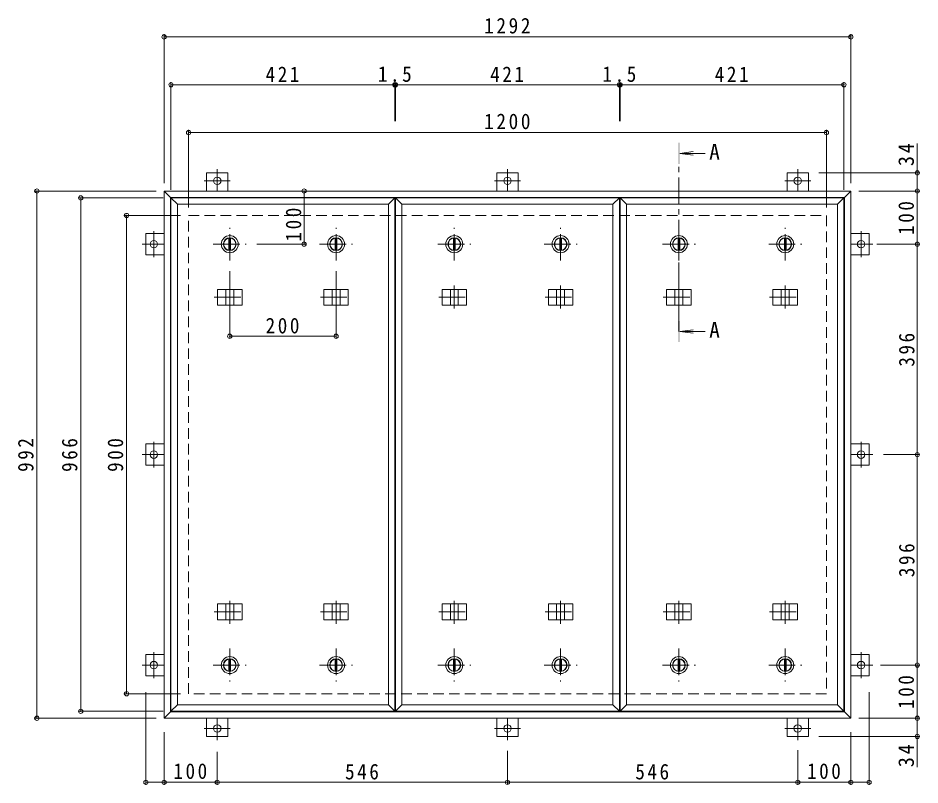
# Model space of a CAD drawing. Units: millimetres at full size, sheet at 1:10. Extents: x -1828 to 1949, y -1353 to 1376.
# Drawn here: x -1828 to -131, y -67 to 1376 of the extents above; entities that cross this region are included whole.
import ezdxf
from ezdxf.enums import TextEntityAlignment as Align

# ---------------------------------------------------------------- set-up
doc = ezdxf.new("R2010")
doc.units = ezdxf.units.MM
doc.header["$LTSCALE"] = 10
doc.header["$PDMODE"] = 32
doc.header["$PDSIZE"] = 8
doc.linetypes.add('CHAIN1', pattern=[8, 5, -1, 1, -1])
doc.linetypes.add('DASHED2', pattern=[3, 2, -1])
for name, color, linetype, lineweight in [('0-1_躯体', 2, 'DASHED2', 9), ('0-2_仕上', 3, 'Continuous', 9), ('0-3_建具', 4, 'Continuous', 9), ('0-5_寸法', 4, 'Continuous', 9), ('0-C', 2, 'Continuous', 9), ('0-E', 3, 'Continuous', 9), ('0-F', 7, 'Continuous', 9)]:
    doc.layers.add(name, color=color, linetype=linetype, lineweight=lineweight)
doc.styles.add('ＭＳ ゴシック', font='')
doc.styles.get('ＭＳ ゴシック').set_extended_font_data('MS Gothic')

msp = doc.modelspace()

# ---------------------------------------------------------------- linework, layer by layer
at = {"layer": '0-1_躯体'}
for p, q in [((-1507.34, 1004.31), (-307.34, 1004.31)), ((-1507.34, 104.31), (-1507.34, 1004.31)), ((-307.34, 1004.31), (-307.34, 104.31)), ((-307.34, 104.31), (-1507.34, 104.31))]:
    msp.add_line(p, q, dxfattribs=at)
at = {"layer": '0-2_仕上'}
for p, q in [((-1540.34, 1037.31), (-1119.34, 1037.31)), ((-1540.34, 71.31), (-1540.34, 1037.31)), ((-1131.34, 1025.31), (-1119.34, 1037.31)), ((-1119.34, 71.31), (-1119.34, 1037.31)), ((-1117.84, 1037.31), (-696.84, 1037.31)), ((-1117.84, 71.31), (-1117.84, 1037.31)), ((-708.84, 1025.31), (-696.84, 1037.31)), ((-696.84, 71.31), (-696.84, 1037.31)), ((-695.34, 1037.31), (-274.34, 1037.31)), ((-695.34, 71.31), (-695.34, 1037.31)), ((-286.34, 1025.31), (-274.34, 1037.31)), ((-274.34, 71.31), (-274.34, 1037.31)), ((-1528.34, 83.31), (-1528.34, 1025.31)), ((-1131.34, 83.31), (-1131.34, 1025.31)), ((-1105.84, 83.31), (-1105.84, 1025.31)), ((-708.84, 83.31), (-708.84, 1025.31)), ((-683.34, 83.31), (-683.34, 1025.31)), ((-286.34, 83.31), (-286.34, 1025.31)), ((-1540.34, 71.31), (-1528.34, 83.31)), ((-1119.34, 71.31), (-1540.34, 71.31)), ((-1131.34, 83.31), (-1528.34, 83.31)), ((-1119.34, 71.31), (-1131.34, 83.31)), ((-1117.84, 71.31), (-1105.84, 83.31)), ((-696.84, 71.31), (-1117.84, 71.31)), ((-708.84, 83.31), (-1105.84, 83.31)), ((-696.84, 71.31), (-708.84, 83.31)), ((-695.34, 71.31), (-683.34, 83.31)), ((-274.34, 71.31), (-695.34, 71.31)), ((-286.34, 83.31), (-683.34, 83.31)), ((-274.34, 71.31), (-286.34, 83.31))]:
    msp.add_line(p, q, dxfattribs=at)
for points in [[(-1540.34, 1037.31), (-1528.34, 1025.31), (-1131.34, 1025.31)], [(-1117.84, 1037.31), (-1105.84, 1025.31), (-708.84, 1025.31)], [(-695.34, 1037.31), (-683.34, 1025.31), (-286.34, 1025.31)]]:
    msp.add_lwpolyline(points, dxfattribs=at)
at = {"layer": '0-3_建具', "color": 2}
for p, q in [((-1553.34, 1050.31), (-1541.34, 1038.31)), ((-1553.34, 1050.31), (-261.34, 1050.31)), ((-1553.34, 58.31), (-1553.34, 1050.31)), ((-1541.34, 1038.31), (-273.34, 1038.31)), ((-1541.34, 70.31), (-1541.34, 1038.31)), ((-273.34, 1038.31), (-261.34, 1050.31)), ((-273.34, 70.31), (-273.34, 1038.31)), ((-261.34, 1050.31), (-261.34, 58.31)), ((-1541.34, 70.31), (-1553.34, 58.31)), ((-273.34, 70.31), (-1541.34, 70.31)), ((-273.34, 70.31), (-261.34, 58.31)), ((-261.34, 58.31), (-1553.34, 58.31))]:
    msp.add_line(p, q, dxfattribs=at)
at = {"layer": '0-3_建具', "linetype": 'CHAIN1'}
for p, q in [((-1429.84, 872.43), (-1429.84, 829.19)), ((-1229.84, 872.43), (-1229.84, 829.19)), ((-1007.34, 872.43), (-1007.34, 829.19)), ((-807.34, 872.43), (-807.34, 829.19)), ((-584.84, 872.43), (-584.84, 829.19)), ((-384.84, 872.43), (-384.84, 829.19)), ((-1459.25, 850.31), (-1400.43, 850.31)), ((-1259.25, 850.31), (-1200.43, 850.31)), ((-1036.75, 850.31), (-977.93, 850.31)), ((-836.75, 850.31), (-777.93, 850.31)), ((-614.25, 850.31), (-555.43, 850.31)), ((-414.25, 850.31), (-355.43, 850.31)), ((-1429.84, 236.19), (-1429.84, 279.43)), ((-1229.84, 236.19), (-1229.84, 279.43)), ((-1007.34, 236.19), (-1007.34, 279.43)), ((-807.34, 236.19), (-807.34, 279.43)), ((-584.84, 236.19), (-584.84, 279.43)), ((-384.84, 236.19), (-384.84, 279.43)), ((-1459.25, 258.31), (-1400.43, 258.31)), ((-1259.25, 258.31), (-1200.43, 258.31)), ((-1036.75, 258.31), (-977.93, 258.31)), ((-836.75, 258.31), (-777.93, 258.31)), ((-614.25, 258.31), (-555.43, 258.31)), ((-414.25, 258.31), (-355.43, 258.31))]:
    msp.add_line(p, q, dxfattribs=at)
at = {"layer": '0-3_建具'}
for p, q in [((-1452.93, 865.31), (-1452.93, 835.31)), ((-1452.93, 865.31), (-1406.75, 865.31)), ((-1437.34, 865.31), (-1437.34, 835.31)), ((-1422.34, 865.31), (-1422.34, 835.31)), ((-1406.75, 865.31), (-1406.75, 835.31)), ((-1252.93, 865.31), (-1252.93, 835.31)), ((-1252.93, 865.31), (-1206.75, 865.31)), ((-1237.34, 865.31), (-1237.34, 835.31)), ((-1222.34, 865.31), (-1222.34, 835.31)), ((-1206.75, 865.31), (-1206.75, 835.31)), ((-1030.43, 865.31), (-1030.43, 835.31)), ((-1030.43, 865.31), (-984.25, 865.31)), ((-1014.84, 865.31), (-1014.84, 835.31)), ((-999.84, 865.31), (-999.84, 835.31)), ((-984.25, 865.31), (-984.25, 835.31)), ((-830.43, 865.31), (-830.43, 835.31)), ((-830.43, 865.31), (-784.25, 865.31)), ((-814.84, 865.31), (-814.84, 835.31)), ((-799.84, 865.31), (-799.84, 835.31)), ((-784.25, 865.31), (-784.25, 835.31)), ((-607.93, 865.31), (-607.93, 835.31)), ((-607.93, 865.31), (-561.75, 865.31)), ((-592.34, 865.31), (-592.34, 835.31)), ((-577.34, 865.31), (-577.34, 835.31)), ((-561.75, 865.31), (-561.75, 835.31)), ((-407.93, 865.31), (-407.93, 835.31)), ((-407.93, 865.31), (-361.75, 865.31)), ((-392.34, 865.31), (-392.34, 835.31)), ((-377.34, 865.31), (-377.34, 835.31)), ((-361.75, 865.31), (-361.75, 835.31)), ((-1452.93, 835.31), (-1406.75, 835.31)), ((-1252.93, 835.31), (-1206.75, 835.31)), ((-1030.43, 835.31), (-984.25, 835.31)), ((-830.43, 835.31), (-784.25, 835.31)), ((-607.93, 835.31), (-561.75, 835.31)), ((-407.93, 835.31), (-361.75, 835.31)), ((-1452.93, 243.31), (-1452.93, 273.31)), ((-1452.93, 273.31), (-1406.75, 273.31)), ((-1437.34, 243.31), (-1437.34, 273.31)), ((-1422.34, 243.31), (-1422.34, 273.31)), ((-1406.75, 243.31), (-1406.75, 273.31)), ((-1252.93, 243.31), (-1252.93, 273.31)), ((-1252.93, 273.31), (-1206.75, 273.31)), ((-1237.34, 243.31), (-1237.34, 273.31)), ((-1222.34, 243.31), (-1222.34, 273.31)), ((-1206.75, 243.31), (-1206.75, 273.31)), ((-1030.43, 243.31), (-1030.43, 273.31)), ((-1030.43, 273.31), (-984.25, 273.31)), ((-1014.84, 243.31), (-1014.84, 273.31)), ((-999.84, 243.31), (-999.84, 273.31)), ((-984.25, 243.31), (-984.25, 273.31)), ((-830.43, 243.31), (-830.43, 273.31)), ((-830.43, 273.31), (-784.25, 273.31)), ((-814.84, 243.31), (-814.84, 273.31)), ((-799.84, 243.31), (-799.84, 273.31)), ((-784.25, 243.31), (-784.25, 273.31)), ((-607.93, 243.31), (-607.93, 273.31)), ((-607.93, 273.31), (-561.75, 273.31)), ((-592.34, 243.31), (-592.34, 273.31)), ((-577.34, 243.31), (-577.34, 273.31)), ((-561.75, 243.31), (-561.75, 273.31)), ((-407.93, 243.31), (-407.93, 273.31)), ((-407.93, 273.31), (-361.75, 273.31)), ((-392.34, 243.31), (-392.34, 273.31)), ((-377.34, 243.31), (-377.34, 273.31)), ((-361.75, 243.31), (-361.75, 273.31)), ((-1452.93, 243.31), (-1406.75, 243.31)), ((-1252.93, 243.31), (-1206.75, 243.31)), ((-1030.43, 243.31), (-984.25, 243.31)), ((-830.43, 243.31), (-784.25, 243.31)), ((-607.93, 243.31), (-561.75, 243.31)), ((-407.93, 243.31), (-361.75, 243.31))]:
    msp.add_line(p, q, dxfattribs=at)
at = {"layer": '0-5_寸法'}
for p, q in [((-582.84, 1121.13), (-558.05, 1124.39)), ((-582.84, 1121.13), (-558.05, 1117.86)), ((-582.84, 1121.13), (-535.37, 1121.13)), ((-582.84, 786), (-558.05, 789.27)), ((-582.84, 786), (-558.05, 782.74)), ((-582.84, 786), (-535.37, 786))]:
    msp.add_line(p, q, dxfattribs=at)
at = {"layer": '0-5_寸法', "linetype": 'CHAIN1'}
msp.add_line((-584.84, 786), (-584.84, 1101.13), dxfattribs=at)
at = {"layer": '0-5_寸法'}
for points in [[(-582.84, 1141.13), (-586.84, 1141.13), (-582.84, 1101.13), (-586.84, 1101.13)], [(-582.84, 766), (-586.84, 766), (-582.84, 806), (-586.84, 806)]]:
    msp.add_solid(points, dxfattribs=at)
at = {"layer": '0-C', "linetype": 'CHAIN1'}
for p, q in [((-1429.84, 919.31), (-1429.84, 981.31)), ((-1229.84, 919.31), (-1229.84, 981.31)), ((-1007.34, 919.31), (-1007.34, 981.31)), ((-807.34, 919.31), (-807.34, 981.31)), ((-584.84, 919.31), (-584.84, 981.31)), ((-384.84, 919.31), (-384.84, 981.31)), ((-1460.84, 950.31), (-1398.84, 950.31)), ((-1260.84, 950.31), (-1198.84, 950.31)), ((-1038.34, 950.31), (-976.34, 950.31)), ((-838.34, 950.31), (-776.34, 950.31)), ((-615.84, 950.31), (-553.84, 950.31)), ((-415.84, 950.31), (-353.84, 950.31)), ((-1429.84, 189.31), (-1429.84, 127.31)), ((-1229.84, 189.31), (-1229.84, 127.31)), ((-1007.34, 189.31), (-1007.34, 127.31)), ((-807.34, 189.31), (-807.34, 127.31)), ((-584.84, 189.31), (-584.84, 127.31)), ((-384.84, 189.31), (-384.84, 127.31)), ((-1460.84, 158.31), (-1398.84, 158.31)), ((-1260.84, 158.31), (-1198.84, 158.31)), ((-1038.34, 158.31), (-976.34, 158.31)), ((-838.34, 158.31), (-776.34, 158.31)), ((-615.84, 158.31), (-553.84, 158.31)), ((-415.84, 158.31), (-353.84, 158.31))]:
    msp.add_line(p, q, dxfattribs=at)
at = {"layer": '0-C'}
for p, q in [((-1431.34, 961.71), (-1431.34, 938.91)), ((-1428.34, 961.71), (-1428.34, 938.91)), ((-1231.34, 961.71), (-1231.34, 938.91)), ((-1228.34, 961.71), (-1228.34, 938.91)), ((-1008.84, 961.71), (-1008.84, 938.91)), ((-1005.84, 961.71), (-1005.84, 938.91)), ((-808.84, 961.71), (-808.84, 938.91)), ((-805.84, 961.71), (-805.84, 938.91)), ((-586.34, 961.71), (-586.34, 938.91)), ((-583.34, 961.71), (-583.34, 938.91)), ((-386.34, 961.71), (-386.34, 938.91)), ((-383.34, 961.71), (-383.34, 938.91)), ((-1431.34, 146.91), (-1431.34, 169.71)), ((-1428.34, 146.91), (-1428.34, 169.71)), ((-1231.34, 146.91), (-1231.34, 169.71)), ((-1228.34, 146.91), (-1228.34, 169.71)), ((-1008.84, 146.91), (-1008.84, 169.71)), ((-1005.84, 146.91), (-1005.84, 169.71)), ((-808.84, 146.91), (-808.84, 169.71)), ((-805.84, 146.91), (-805.84, 169.71)), ((-586.34, 146.91), (-586.34, 169.71)), ((-583.34, 146.91), (-583.34, 169.71)), ((-386.34, 146.91), (-386.34, 169.71)), ((-383.34, 146.91), (-383.34, 169.71))]:
    msp.add_line(p, q, dxfattribs=at)
for centre, radius in [((-1429.84, 950.31), 16), ((-1429.84, 950.31), 12), ((-1429.84, 950.31), 11.5), ((-1229.84, 950.31), 16), ((-1229.84, 950.31), 12), ((-1229.84, 950.31), 11.5), ((-1007.34, 950.31), 16), ((-1007.34, 950.31), 12), ((-1007.34, 950.31), 11.5), ((-807.34, 950.31), 16), ((-807.34, 950.31), 12), ((-807.34, 950.31), 11.5), ((-584.84, 950.31), 16), ((-584.84, 950.31), 12), ((-584.84, 950.31), 11.5), ((-384.84, 950.31), 16), ((-384.84, 950.31), 12), ((-384.84, 950.31), 11.5), ((-1429.84, 158.31), 16), ((-1429.84, 158.31), 12), ((-1429.84, 158.31), 11.5), ((-1229.84, 158.31), 16), ((-1229.84, 158.31), 12), ((-1229.84, 158.31), 11.5), ((-1007.34, 158.31), 16), ((-1007.34, 158.31), 12), ((-1007.34, 158.31), 11.5), ((-807.34, 158.31), 16), ((-807.34, 158.31), 12), ((-807.34, 158.31), 11.5), ((-584.84, 158.31), 16), ((-584.84, 158.31), 12), ((-584.84, 158.31), 11.5), ((-384.84, 158.31), 16), ((-384.84, 158.31), 12), ((-384.84, 158.31), 11.5)]:
    msp.add_circle(centre, radius, dxfattribs=at)
at = {"layer": '0-E', "linetype": 'CHAIN1'}
for p, q in [((-1453.34, 1091.48), (-1453.34, 1050.31)), ((-907.34, 1091.48), (-907.34, 1050.31)), ((-361.34, 1091.48), (-361.34, 1050.31)), ((-1428.96, 1069.51), (-1477.72, 1069.51)), ((-882.96, 1069.51), (-931.72, 1069.51)), ((-336.96, 1069.51), (-385.72, 1069.51)), ((-1572.54, 974.69), (-1572.54, 925.93)), ((-242.14, 925.93), (-242.14, 974.69)), ((-1594.51, 950.31), (-1553.34, 950.31)), ((-220.17, 950.31), (-261.34, 950.31)), ((-1572.54, 578.69), (-1572.54, 529.93)), ((-242.14, 529.93), (-242.14, 578.69)), ((-1594.51, 554.31), (-1553.34, 554.31)), ((-220.17, 554.31), (-261.34, 554.31)), ((-1572.54, 182.69), (-1572.54, 133.93)), ((-242.14, 133.93), (-242.14, 182.69)), ((-1594.51, 158.31), (-1553.34, 158.31)), ((-220.17, 158.31), (-261.34, 158.31)), ((-1453.34, 17.14), (-1453.34, 58.31)), ((-907.34, 17.14), (-907.34, 58.31)), ((-361.34, 17.14), (-361.34, 58.31)), ((-1477.72, 39.11), (-1428.96, 39.11)), ((-931.72, 39.11), (-882.96, 39.11)), ((-385.72, 39.11), (-336.96, 39.11))]:
    msp.add_line(p, q, dxfattribs=at)
at = {"layer": '0-E'}
for p, q in [((-1473.34, 1084.51), (-1433.34, 1084.51)), ((-1473.34, 1084.51), (-1473.34, 1050.31)), ((-1433.34, 1084.51), (-1433.34, 1050.31)), ((-927.34, 1084.51), (-887.34, 1084.51)), ((-927.34, 1084.51), (-927.34, 1050.31)), ((-887.34, 1084.51), (-887.34, 1050.31)), ((-381.34, 1084.51), (-341.34, 1084.51)), ((-381.34, 1084.51), (-381.34, 1050.31)), ((-341.34, 1084.51), (-341.34, 1050.31)), ((-1587.54, 930.31), (-1587.54, 970.31)), ((-1587.54, 970.31), (-1553.34, 970.31)), ((-227.14, 970.31), (-261.34, 970.31)), ((-227.14, 970.31), (-227.14, 930.31)), ((-1587.54, 930.31), (-1553.34, 930.31)), ((-227.14, 930.31), (-261.34, 930.31)), ((-1587.54, 534.31), (-1587.54, 574.31)), ((-1587.54, 574.31), (-1553.34, 574.31)), ((-227.14, 574.31), (-261.34, 574.31)), ((-227.14, 574.31), (-227.14, 534.31)), ((-1587.54, 534.31), (-1553.34, 534.31)), ((-227.14, 534.31), (-261.34, 534.31)), ((-1587.54, 138.31), (-1587.54, 178.31)), ((-1587.54, 178.31), (-1553.34, 178.31)), ((-227.14, 178.31), (-261.34, 178.31)), ((-227.14, 178.31), (-227.14, 138.31)), ((-1587.54, 138.31), (-1553.34, 138.31)), ((-227.14, 138.31), (-261.34, 138.31)), ((-1473.34, 24.11), (-1473.34, 58.31)), ((-1433.34, 24.11), (-1433.34, 58.31)), ((-927.34, 24.11), (-927.34, 58.31)), ((-887.34, 24.11), (-887.34, 58.31)), ((-381.34, 24.11), (-381.34, 58.31)), ((-341.34, 24.11), (-341.34, 58.31)), ((-1433.34, 24.11), (-1473.34, 24.11)), ((-887.34, 24.11), (-927.34, 24.11)), ((-341.34, 24.11), (-381.34, 24.11))]:
    msp.add_line(p, q, dxfattribs=at)
for centre in [(-1453.34, 1069.51), (-907.34, 1069.51), (-361.34, 1069.51), (-1572.54, 950.31), (-242.14, 950.31), (-1572.54, 554.31), (-242.14, 554.31), (-1572.54, 158.31), (-242.14, 158.31), (-1453.34, 39.11), (-907.34, 39.11), (-361.34, 39.11)]:
    msp.add_circle(centre, 7, dxfattribs=at)
at = {"layer": '0-F'}
for p, q in [((-1553.34, 1065.31), (-1553.34, 1345.31)), ((-261.34, 1065.31), (-261.34, 1345.31)), ((-1553.34, 1340.31), (-261.34, 1340.31)), ((-1540.34, 1052.31), (-1540.34, 1255.31)), ((-1540.34, 1250.31), (-1119.34, 1250.31)), ((-1119.34, 1253.31), (-1119.34, 1181.6)), ((-1119.34, 1250.31), (-1117.84, 1250.31)), ((-1117.84, 1253.31), (-1117.84, 1181.6)), ((-1117.84, 1250.31), (-696.84, 1250.31)), ((-696.84, 1253.31), (-696.84, 1181.6)), ((-696.84, 1250.31), (-695.34, 1250.31)), ((-695.34, 1253.31), (-695.34, 1181.6)), ((-695.34, 1250.31), (-274.34, 1250.31)), ((-274.34, 1052.31), (-274.34, 1255.31)), ((-1507.34, 1019.31), (-1507.34, 1165.31)), ((-1507.34, 1160.31), (-307.34, 1160.31)), ((-307.34, 1019.31), (-307.34, 1165.31)), ((-136.36, 1084.51), (-136.36, 1139.69)), ((-131.36, 1084.51), (-321.34, 1084.51)), ((-136.36, 1050.31), (-136.36, 1084.51)), ((-1568.34, 1050.31), (-1797.6, 1050.31)), ((-1792.6, 58.31), (-1792.6, 1050.31)), ((-1555.34, 1037.31), (-1715.13, 1037.31)), ((-1710.13, 71.31), (-1710.13, 1037.31)), ((-1289.92, 1050.31), (-1289.92, 950.31)), ((-246.34, 1050.31), (-131.36, 1050.31)), ((-136.36, 950.31), (-136.36, 1050.31)), ((-1522.34, 1004.31), (-1628.96, 1004.31)), ((-1623.96, 104.31), (-1623.96, 1004.31)), ((-1286.92, 950.31), (-1378.84, 950.31)), ((-212.41, 950.31), (-131.36, 950.31)), ((-136.36, 950.31), (-136.36, 554.31)), ((-1429.84, 774.01), (-1429.84, 899.31)), ((-1229.84, 774.01), (-1229.84, 899.31)), ((-1429.84, 777.01), (-1229.84, 777.01)), ((-133.36, 554.31), (-200.17, 554.31)), ((-136.36, 554.31), (-136.36, 158.31)), ((-205.82, 158.31), (-131.36, 158.31)), ((-136.36, 58.31), (-136.36, 158.31)), ((-1522.34, 104.31), (-1628.96, 104.31)), ((-1587.54, -67.25), (-1587.54, 107.1)), ((-227.14, -67.25), (-227.14, 107.1)), ((-1555.34, 71.31), (-1715.13, 71.31)), ((-1568.34, 58.31), (-1797.6, 58.31)), ((-246.34, 58.31), (-131.36, 58.31)), ((-136.36, 58.31), (-136.36, 24.11)), ((-1553.34, 32.1), (-1553.34, -67.25)), ((-131.36, 24.11), (-321.34, 24.11)), ((-261.34, 32.1), (-261.34, -67.25)), ((-136.36, 24.11), (-136.36, -33.84)), ((-1453.34, -5.2), (-1453.34, -67.25)), ((-907.34, -65.25), (-907.34, -2.86)), ((-361.34, -1.83), (-361.34, -67.25)), ((-1587.54, -62.25), (-1553.34, -62.25)), ((-1553.34, -62.25), (-1453.34, -62.25)), ((-1453.34, -62.25), (-907.34, -62.25)), ((-907.34, -62.25), (-361.34, -62.25)), ((-361.34, -62.25), (-261.34, -62.25)), ((-261.34, -62.25), (-227.14, -62.25))]:
    msp.add_line(p, q, dxfattribs=at)
for p in [(-1553.34, 1340.31), (-261.34, 1340.31), (-1540.34, 1250.31), (-1119.34, 1250.31), (-1117.84, 1250.31), (-696.84, 1250.31), (-695.34, 1250.31), (-274.34, 1250.31), (-1507.34, 1160.31), (-307.34, 1160.31), (-136.36, 1084.51), (-1792.6, 1050.31), (-1289.92, 1050.31), (-136.36, 1050.31), (-1710.13, 1037.31), (-1623.96, 1004.31), (-1289.92, 950.31), (-136.36, 950.31), (-1429.84, 777.01), (-1229.84, 777.01), (-136.36, 554.31), (-136.36, 158.31), (-1623.96, 104.31), (-1710.13, 71.31), (-1792.6, 58.31), (-136.36, 58.31), (-136.36, 24.11), (-1587.54, -62.25), (-1553.34, -62.25), (-1453.34, -62.25), (-907.34, -62.25), (-361.34, -62.25), (-261.34, -62.25), (-227.14, -62.25)]:
    msp.add_point(p, dxfattribs=at)

# ---------------------------------------------------------------- texts
at = {"layer": '0-5_寸法', "color": 2, "style": 'ＭＳ ゴシック'}
for p in [(-527.81, 1100.73), (-527.81, 765.61)]:
    msp.add_text('A', height=29.33, dxfattribs=at).set_placement(p, align=Align.BOTTOM_LEFT)
at = {"layer": '0-F', "color": 2, "char_height": 29.33, "attachment_point": 7, "style": 'ＭＳ ゴシック'}
for s, insert in [('\\T1.28;\\W0.9;1292', (-951.09, 1346.31)), ('\\T1.27;\\W0.9;421', (-1362.34, 1255.31)), ('\\T1.27;\\W0.9;1.5', (-1151.09, 1255.31)), ('\\T1.27;\\W0.9;421', (-939.84, 1255.31)), ('\\T1.27;\\W0.9;1.5', (-728.59, 1255.31)), ('\\T1.27;\\W0.9;421', (-517.34, 1255.31)), ('\\T1.28;\\W0.9;1200', (-951.09, 1166.31)), ('\\T1.27;\\W0.9;200', (-1362.34, 782.01)), ('\\T1.27;\\W0.9;100', (-1535.84, -56.25)), ('\\T1.27;\\W0.9;546', (-1212.84, -57.25)), ('\\T1.27;\\W0.9;546', (-666.84, -57.25)), ('\\T1.27;\\W0.9;100', (-343.84, -56.25))]:
    msp.add_mtext(s, dxfattribs=dict(at, insert=insert))
at = {"layer": '0-F', "color": 2, "char_height": 29.33, "attachment_point": 7, "rotation": 90, "style": 'ＭＳ ゴシック'}
for s, insert in [('\\T1.27;\\W0.95;34', (-142.36, 1097.19)), ('\\T1.27;\\W0.9;100', (-142.36, 967.81)), ('\\T1.27;\\W0.9;100', (-1294.92, 955.4)), ('\\T1.27;\\W0.9;396', (-141.36, 719.81)), ('\\T1.27;\\W0.9;992', (-1798.6, 521.81)), ('\\T1.27;\\W0.9;966', (-1716.13, 521.81)), ('\\T1.27;\\W0.9;900', (-1629.96, 521.81)), ('\\T1.27;\\W0.9;396', (-141.36, 323.81)), ('\\T1.27;\\W0.9;100', (-142.36, 75.81)), ('\\T1.27;\\W0.95;34', (-142.36, -33.84))]:
    msp.add_mtext(s, dxfattribs=dict(at, insert=insert))

doc.saveas('drawing.dxf')
